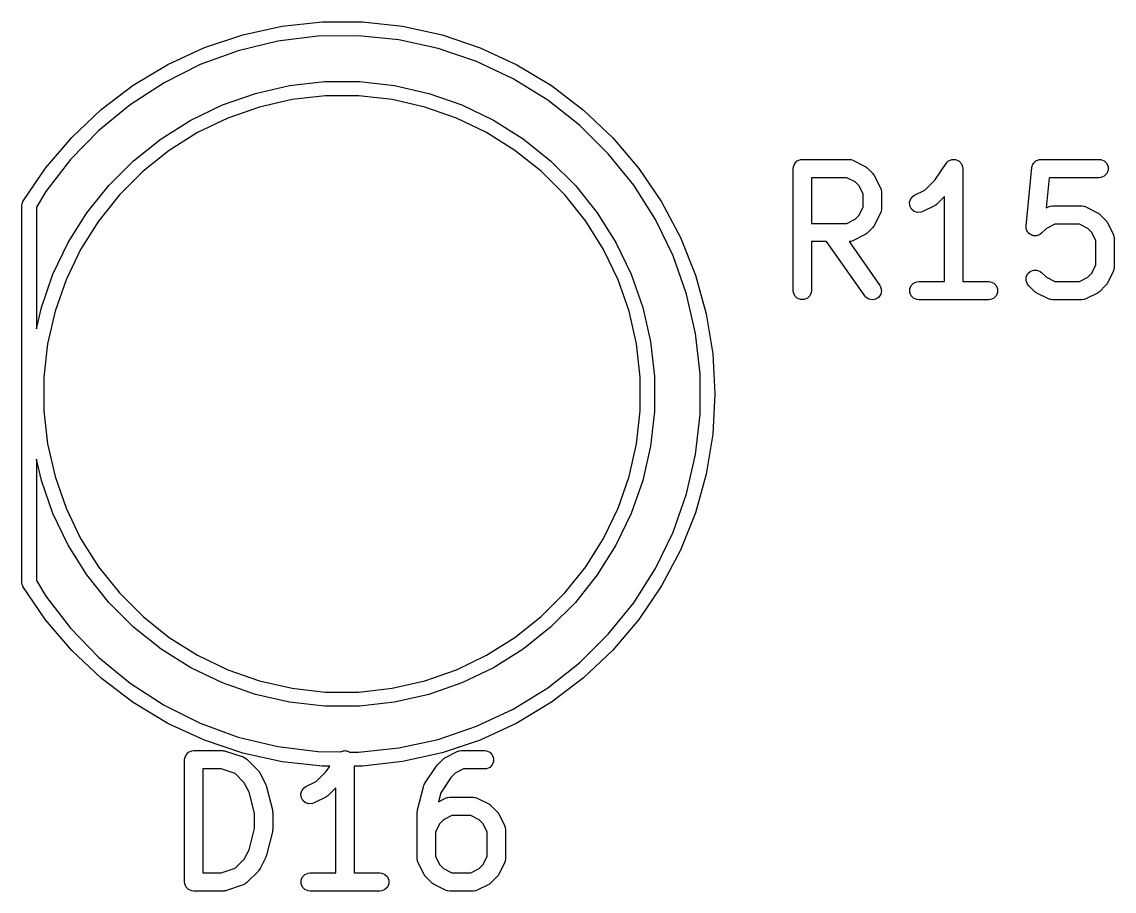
# Model space of a CAD drawing. Header units: millimetres. Extents: x 4 to 152, y 19 to 149.
# Drawn here: x 65.9 to 74.84, y 125.68 to 132.8 of the extents above; entities that cross this region are included whole.
import ezdxf

# ---------------------------------------------------------------- set-up
doc = ezdxf.new("R2010")
doc.units = ezdxf.units.MM
doc.layers.add('F.Silkscreen', color=41, linetype='CONTINUOUS', true_color=0xf2eda1)

msp = doc.modelspace()

# ---------------------------------------------------------------- linework, layer by layer
at = {"layer": 'F.Silkscreen', "linetype": 'CONTINUOUS'}
for p, q in [((67.706741, 132.689577), (68.029169, 132.760247)), ((68.029169, 132.760247), (68.357347, 132.79566)), ((68.357347, 132.79566), (68.68743, 132.795401)), ((68.68743, 132.795401), (69.015551, 132.759473)), ((69.015551, 132.759473), (69.337869, 132.688297)), ((67.393837, 132.584477), (67.706741, 132.689577)), ((67.993284, 132.636962), (67.671154, 132.55917)), ((68.32213, 132.677939), (67.993284, 132.636962)), ((68.6535, 132.681579), (68.32213, 132.677939)), ((68.983167, 132.647836), (68.6535, 132.681579)), ((69.306928, 132.57714), (68.983167, 132.647836)), ((69.337869, 132.688297), (69.650607, 132.582707)), ((67.094124, 132.446178), (67.393837, 132.584477)), ((67.671154, 132.55917), (67.359849, 132.445557)), ((69.620654, 132.470393), (69.306928, 132.57714)), ((69.650607, 132.582707), (69.950103, 132.443939)), ((66.811111, 132.276301), (67.094124, 132.446178)), ((67.359849, 132.445557), (67.063338, 132.29757)), ((69.920345, 132.328956), (69.620654, 132.470393)), ((69.950103, 132.443939), (70.232849, 132.273618)), ((66.548113, 132.076835), (66.811111, 132.276301)), ((67.063338, 132.29757), (66.785402, 132.117097)), ((67.811301, 132.209948), (68.091184, 132.27383)), ((68.091184, 132.27383), (68.37646, 132.305973)), ((68.37646, 132.305973), (68.66354, 132.305973)), ((68.66354, 132.305973), (68.948816, 132.27383)), ((68.948816, 132.27383), (69.228699, 132.209948)), ((70.202179, 132.154632), (69.920345, 132.328956)), ((70.232849, 132.273618), (70.495534, 132.07374)), ((67.54033, 132.115132), (67.811301, 132.209948)), ((68.382973, 132.19), (68.110641, 132.159316)), ((68.657027, 132.19), (68.382973, 132.19)), ((68.929359, 132.159316), (68.657027, 132.19)), ((69.228699, 132.209948), (69.49967, 132.115132)), ((66.785402, 132.117097), (66.529585, 131.906438)), ((67.28168, 131.990572), (67.54033, 132.115132)), ((67.843457, 132.098333), (67.584781, 132.007818)), ((68.110641, 132.159316), (67.843457, 132.098333)), ((69.196543, 132.098333), (68.929359, 132.159316)), ((69.455219, 132.007818), (69.196543, 132.098333)), ((69.49967, 132.115132), (69.75832, 131.990572)), ((70.462561, 131.949644), (70.202179, 132.154632)), ((66.308211, 131.850116), (66.548113, 132.076835)), ((67.584781, 132.007818), (67.337866, 131.88891)), ((69.702134, 131.88891), (69.455219, 132.007818)), ((70.495534, 132.07374), (70.73508, 131.846645)), ((67.038601, 131.837836), (67.28168, 131.990572)), ((69.75832, 131.990572), (70.001399, 131.837836)), ((70.698173, 131.716607), (70.462561, 131.949644)), ((66.094214, 131.5988), (66.308211, 131.850116)), ((66.529585, 131.906438), (66.29915, 131.668281)), ((66.814153, 131.658844), (67.038601, 131.837836)), ((67.337866, 131.88891), (67.105817, 131.743104)), ((69.934183, 131.743104), (69.702134, 131.88891)), ((70.001399, 131.837836), (70.225847, 131.658844)), ((70.73508, 131.846645), (70.948683, 131.594993)), ((67.105817, 131.743104), (66.891552, 131.572234)), ((70.148448, 131.572234), (69.934183, 131.743104)), ((66.29915, 131.668281), (66.097035, 131.405663)), ((66.611156, 131.455847), (66.814153, 131.658844)), ((70.225847, 131.658844), (70.428844, 131.455847)), ((70.906008, 131.458492), (70.698173, 131.716607)), ((72.223354, 131.636849), (72.244046, 131.657541)), ((72.244046, 131.657541), (72.271082, 131.66874)), ((72.271082, 131.66874), (72.285714, 131.670181)), ((72.285714, 131.670181), (72.666666, 131.670181)), ((72.666666, 131.670181), (72.681298, 131.66874)), ((72.681298, 131.66874), (72.683787, 131.667709)), ((72.683787, 131.667709), (72.686475, 131.667518)), ((72.686475, 131.667518), (72.700207, 131.662263)), ((72.700207, 131.662263), (72.795445, 131.614644)), ((73.4615, 131.636901), (73.470721, 131.648159)), ((73.470721, 131.648159), (73.47689, 131.652291)), ((73.47689, 131.652291), (73.482141, 131.657541)), ((73.482141, 131.657541), (73.48893, 131.660354)), ((73.48893, 131.660354), (73.495036, 131.664442)), ((73.495036, 131.664442), (73.502316, 131.665899)), ((73.502316, 131.665899), (73.509177, 131.66874)), ((73.509177, 131.66874), (73.516525, 131.66874)), ((73.516525, 131.66874), (73.52373, 131.670181)), ((73.52373, 131.670181), (73.531014, 131.66874)), ((73.531014, 131.66874), (73.538441, 131.66874)), ((73.538441, 131.66874), (73.545229, 131.665928)), ((73.545229, 131.665928), (73.552438, 131.664502)), ((73.552438, 131.664502), (73.558617, 131.660383)), ((73.558617, 131.660383), (73.565477, 131.657541)), ((73.565477, 131.657541), (73.57067, 131.652348)), ((73.57067, 131.652348), (73.576787, 131.64827)), ((73.576787, 131.64827), (73.58092, 131.642098)), ((73.58092, 131.642098), (73.586169, 131.636849)), ((74.178406, 131.639521), (74.180191, 131.642847)), ((74.180191, 131.642847), (74.188673, 131.649788)), ((74.188673, 131.649788), (74.196427, 131.657541)), ((74.196427, 131.657541), (74.199915, 131.658987)), ((74.199915, 131.658987), (74.202839, 131.661378)), ((74.202839, 131.661378), (74.213336, 131.664546)), ((74.213336, 131.664546), (74.223463, 131.66874)), ((74.223463, 131.66874), (74.229068, 131.669293)), ((74.229068, 131.669293), (74.230855, 131.669831)), ((74.230855, 131.669831), (74.232683, 131.669649)), ((74.232683, 131.669649), (74.238095, 131.670181)), ((74.238095, 131.670181), (74.714285, 131.670181)), ((74.714285, 131.670181), (74.728917, 131.66874)), ((74.728917, 131.66874), (74.755953, 131.657541)), ((74.755953, 131.657541), (74.776645, 131.636849)), ((65.908629, 131.32583), (66.094214, 131.5988)), ((66.891552, 131.572234), (66.697766, 131.378448)), ((70.342234, 131.378448), (70.148448, 131.572234)), ((70.948683, 131.594993), (71.13384, 131.321733)), ((72.210714, 131.595181), (72.212155, 131.609813)), ((72.210714, 130.595181), (72.210714, 131.595181)), ((72.212155, 131.609813), (72.223354, 131.636849)), ((72.795445, 131.614644), (72.801744, 131.61068)), ((72.801744, 131.61068), (72.803572, 131.609922)), ((72.803572, 131.609922), (72.805628, 131.608234)), ((72.805628, 131.608234), (72.807888, 131.606812)), ((72.807888, 131.606812), (72.809187, 131.605314)), ((72.809187, 131.605314), (72.814937, 131.600595)), ((72.814937, 131.600595), (72.862556, 131.552976)), ((72.862556, 131.552976), (72.867274, 131.547227)), ((73.370285, 131.500104), (73.461405, 131.636784)), ((73.461405, 131.636784), (73.461439, 131.636827)), ((73.461439, 131.636827), (73.461449, 131.636849)), ((73.461449, 131.636849), (73.4615, 131.636901)), ((73.586169, 131.636849), (73.58898, 131.630062)), ((73.58898, 131.630062), (73.59307, 131.623955)), ((73.59307, 131.623955), (73.594526, 131.616674)), ((73.594526, 131.616674), (73.597368, 131.609813)), ((73.597368, 131.609813), (73.598793, 131.595337)), ((73.598793, 131.595337), (73.598809, 131.59526)), ((73.598809, 131.59526), (73.598803, 131.595234)), ((73.598803, 131.595234), (73.598809, 131.595181)), ((73.598809, 131.595181), (73.598809, 130.670181)), ((74.115848, 131.126454), (74.163467, 131.602644)), ((74.163467, 131.602644), (74.164536, 131.607977)), ((74.164536, 131.609813), (74.165249, 131.611536)), ((74.164536, 131.607977), (74.164536, 131.609813)), ((74.165249, 131.611536), (74.166357, 131.61706)), ((74.166357, 131.61706), (74.171539, 131.62672)), ((74.171539, 131.62672), (74.175735, 131.636849)), ((74.175735, 131.636849), (74.178406, 131.639521)), ((74.776645, 131.553513), (74.755953, 131.532821)), ((74.776645, 131.636849), (74.787844, 131.609813)), ((74.787844, 131.580549), (74.776645, 131.553513)), ((74.787844, 131.609813), (74.787844, 131.580549)), ((72.648961, 131.520181), (72.360714, 131.520181)), ((72.360714, 131.520181), (72.360714, 131.146372)), ((72.717477, 131.485923), (72.648961, 131.520181)), ((72.747884, 131.455516), (72.717477, 131.485923)), ((72.867274, 131.547227), (72.868773, 131.545927)), ((72.868773, 131.545927), (72.870194, 131.543668)), ((72.870194, 131.543668), (72.871883, 131.541611)), ((72.871883, 131.541611), (72.87264, 131.539784)), ((72.87264, 131.539784), (72.876605, 131.533484)), ((72.876605, 131.533484), (72.924224, 131.438246)), ((73.288906, 131.418725), (73.370285, 131.500104)), ((74.305969, 131.520181), (74.28115, 131.271991)), ((74.714285, 131.520181), (74.305969, 131.520181)), ((74.728917, 131.521622), (74.714285, 131.520181)), ((74.755953, 131.532821), (74.728917, 131.521622)), ((66.097035, 131.405663), (66.02, 131.278117)), ((66.432164, 131.231399), (66.611156, 131.455847)), ((66.697766, 131.378448), (66.526896, 131.164183)), ((70.513104, 131.164183), (70.342234, 131.378448)), ((70.428844, 131.455847), (70.607836, 131.231399)), ((71.083417, 131.17859), (70.906008, 131.458492)), ((72.782142, 131.387), (72.747884, 131.455516)), ((72.782142, 131.279553), (72.782142, 131.387)), ((72.924224, 131.438246), (72.929479, 131.424515)), ((72.929479, 131.424515), (72.92967, 131.421826)), ((72.92967, 131.421826), (72.930701, 131.419337)), ((72.930701, 131.419337), (72.932142, 131.404705)), ((72.932142, 131.404705), (72.932142, 131.261848)), ((73.192111, 131.368717), (73.204554, 131.376549)), ((73.204554, 131.376549), (73.288906, 131.418725)), ((65.9, 131.295), (65.904567, 131.317961)), ((65.9, 128.205), (65.9, 131.295)), ((65.904567, 131.317961), (65.907473, 131.320868)), ((65.907473, 131.320868), (65.908629, 131.32583)), ((71.13384, 131.321733), (71.288382, 131.030063)), ((73.163684, 131.318848), (73.172938, 131.346609)), ((73.165758, 131.289658), (73.163684, 131.318848)), ((73.178845, 131.263483), (73.165758, 131.289658)), ((73.172938, 131.346609), (73.192111, 131.368717)), ((73.366874, 131.290004), (73.271636, 131.242385)), ((73.373173, 131.293969), (73.366874, 131.290004)), ((73.375001, 131.294726), (73.373173, 131.293969)), ((73.377057, 131.296415), (73.375001, 131.294726)), ((73.379317, 131.297836), (73.377057, 131.296415)), ((73.380616, 131.299335), (73.379317, 131.297836)), ((73.386366, 131.304053), (73.380616, 131.299335)), ((73.448809, 131.366496), (73.386366, 131.304053)), ((73.448809, 130.670181), (73.448809, 131.366496)), ((74.299792, 131.281311), (74.313523, 131.286566)), ((74.313523, 131.286566), (74.316212, 131.286758)), ((74.316212, 131.286758), (74.318701, 131.287788)), ((74.318701, 131.287788), (74.333333, 131.289229)), ((74.333333, 131.289229), (74.571428, 131.289229)), ((74.571428, 131.289229), (74.58606, 131.287788)), ((74.58606, 131.287788), (74.588549, 131.286757)), ((74.588549, 131.286757), (74.591237, 131.286566)), ((74.591237, 131.286566), (74.604969, 131.281311)), ((66.02, 131.278117), (66.02, 130.283222)), ((66.279428, 130.98832), (66.432164, 131.231399)), ((70.607836, 131.231399), (70.760572, 130.98832)), ((72.717477, 131.18063), (72.747884, 131.211037)), ((72.747884, 131.211037), (72.782142, 131.279553)), ((72.924224, 131.228307), (72.876605, 131.133069)), ((72.929479, 131.242038), (72.924224, 131.228307)), ((72.92967, 131.244728), (72.929479, 131.242038)), ((72.930701, 131.247216), (72.92967, 131.244728)), ((72.932142, 131.261848), (72.930701, 131.247216)), ((73.200953, 131.24431), (73.178845, 131.263483)), ((73.228714, 131.235056), (73.200953, 131.24431)), ((73.257904, 131.23713), (73.228714, 131.235056)), ((73.271636, 131.242385), (73.257904, 131.23713)), ((74.28115, 131.271991), (74.299792, 131.281311)), ((74.604969, 131.281311), (74.700207, 131.233692)), ((74.700207, 131.233692), (74.706506, 131.229728)), ((74.706506, 131.229728), (74.708334, 131.22897)), ((74.708334, 131.22897), (74.71039, 131.227282)), ((74.71039, 131.227282), (74.71265, 131.22586)), ((74.71265, 131.22586), (74.713949, 131.224362)), ((74.713949, 131.224362), (74.719699, 131.219643)), ((74.719699, 131.219643), (74.767318, 131.172024)), ((66.526896, 131.164183), (66.38109, 130.932134)), ((70.65891, 130.932134), (70.513104, 131.164183)), ((71.228138, 130.880471), (71.083417, 131.17859)), ((72.360714, 131.146372), (72.648961, 131.146372)), ((72.648961, 131.146372), (72.717477, 131.18063)), ((72.862556, 131.113577), (72.814937, 131.065958)), ((72.867274, 131.119327), (72.862556, 131.113577)), ((72.868773, 131.120626), (72.867274, 131.119327)), ((72.870194, 131.122886), (72.868773, 131.120626)), ((72.871883, 131.124942), (72.870194, 131.122886)), ((72.87264, 131.12677), (72.871883, 131.124942)), ((72.876605, 131.133069), (72.87264, 131.12677)), ((74.115826, 131.111751), (74.115848, 131.126454)), ((74.116917, 131.108136), (74.115826, 131.111751)), ((74.116917, 131.10436), (74.116917, 131.108136)), ((74.282522, 131.104971), (74.243509, 131.065958)), ((74.351038, 131.139229), (74.282522, 131.104971)), ((74.553723, 131.139229), (74.351038, 131.139229)), ((74.622239, 131.104971), (74.553723, 131.139229)), ((74.652646, 131.074564), (74.622239, 131.104971)), ((74.767318, 131.172024), (74.772036, 131.166275)), ((74.772036, 131.166275), (74.773535, 131.164975)), ((74.773535, 131.164975), (74.774956, 131.162716)), ((74.774956, 131.162716), (74.776645, 131.160659)), ((74.776645, 131.160659), (74.777402, 131.158832)), ((74.777402, 131.158832), (74.781367, 131.152532)), ((74.781367, 131.152532), (74.828986, 131.057294)), ((71.288382, 131.030063), (71.4105, 130.723401)), ((72.795445, 131.051909), (72.700207, 131.00429)), ((72.801744, 131.055874), (72.795445, 131.051909)), ((72.803572, 131.056631), (72.801744, 131.055874)), ((72.805628, 131.05832), (72.803572, 131.056631)), ((72.807888, 131.059741), (72.805628, 131.05832)), ((72.809187, 131.06124), (72.807888, 131.059741)), ((72.814937, 131.065958), (72.809187, 131.06124)), ((74.121111, 131.094235), (74.116917, 131.10436)), ((74.124279, 131.083735), (74.121111, 131.094235)), ((74.12667, 131.080812), (74.124279, 131.083735)), ((74.128116, 131.077323), (74.12667, 131.080812)), ((74.135869, 131.06957), (74.128116, 131.077323)), ((74.14281, 131.061087), (74.135869, 131.06957)), ((74.146136, 131.059303), (74.14281, 131.061087)), ((74.148808, 131.056631), (74.146136, 131.059303)), ((74.158935, 131.052436), (74.148808, 131.056631)), ((74.168597, 131.047253), (74.158935, 131.052436)), ((74.172356, 131.046878), (74.168597, 131.047253)), ((74.175845, 131.045432), (74.172356, 131.046878)), ((74.186806, 131.045432), (74.175845, 131.045432)), ((74.197716, 131.044341), (74.186806, 131.045432)), ((74.201332, 131.045432), (74.197716, 131.044341)), ((74.205107, 131.045432), (74.201332, 131.045432)), ((74.215232, 131.049627), (74.205107, 131.045432)), ((74.225732, 131.052794), (74.215232, 131.049627)), ((74.228655, 131.055186), (74.225732, 131.052794)), ((74.232144, 131.056631), (74.228655, 131.055186)), ((74.243509, 131.065958), (74.232144, 131.056631)), ((74.686904, 131.006048), (74.652646, 131.074564)), ((74.828986, 131.057294), (74.834241, 131.043563)), ((74.834241, 131.043563), (74.834432, 131.040874)), ((74.834432, 131.040874), (74.835463, 131.038385)), ((74.835463, 131.038385), (74.836904, 131.023753)), ((74.836904, 131.023753), (74.836904, 130.785658)), ((66.154868, 130.72967), (66.279428, 130.98832)), ((66.38109, 130.932134), (66.262182, 130.685219)), ((70.777818, 130.685219), (70.65891, 130.932134)), ((70.760572, 130.98832), (70.885132, 130.72967)), ((72.48476, 130.996372), (72.360714, 130.996372)), ((72.360714, 130.996372), (72.360714, 130.595181)), ((72.7957, 130.552171), (72.48476, 130.996372)), ((72.681298, 130.997813), (72.667781, 130.996482)), ((72.667781, 130.996482), (72.918585, 130.63819)), ((72.683787, 130.998845), (72.681298, 130.997813)), ((72.686475, 130.999035), (72.683787, 130.998845)), ((72.700207, 131.00429), (72.686475, 130.999035)), ((74.686904, 130.803363), (74.686904, 131.006048)), ((71.338325, 130.567936), (71.228138, 130.880471)), ((74.128116, 130.732088), (74.148809, 130.752781)), ((74.148809, 130.752781), (74.175845, 130.763979)), ((74.175845, 130.763979), (74.205108, 130.763979)), ((74.205108, 130.763979), (74.232144, 130.75278)), ((74.232144, 130.75278), (74.24351, 130.743452)), ((74.652645, 130.734847), (74.686904, 130.803363)), ((74.828986, 130.752117), (74.781367, 130.656879)), ((74.834241, 130.765848), (74.828986, 130.752117)), ((74.834432, 130.768538), (74.834241, 130.765848)), ((74.835463, 130.771026), (74.834432, 130.768538)), ((74.836904, 130.785658), (74.835463, 130.771026)), ((66.060052, 130.458699), (66.154868, 130.72967)), ((66.262182, 130.685219), (66.171667, 130.426543)), ((70.868333, 130.426543), (70.777818, 130.685219)), ((70.885132, 130.72967), (70.979948, 130.458699)), ((71.4105, 130.723401), (71.498764, 130.405338)), ((73.175735, 130.636849), (73.196427, 130.657541)), ((73.196427, 130.657541), (73.223463, 130.66874)), ((73.223463, 130.66874), (73.238095, 130.670181)), ((73.238095, 130.670181), (73.448809, 130.670181)), ((73.598809, 130.670181), (73.809523, 130.670181)), ((73.809523, 130.670181), (73.824155, 130.66874)), ((73.824155, 130.66874), (73.851191, 130.657541)), ((73.851191, 130.657541), (73.871883, 130.636849)), ((74.116917, 130.705052), (74.128116, 130.732088)), ((74.116917, 130.675789), (74.116917, 130.705052)), ((74.128115, 130.648753), (74.116917, 130.675789)), ((74.24351, 130.743452), (74.282522, 130.704439)), ((74.282522, 130.704439), (74.351038, 130.670181)), ((74.351038, 130.670181), (74.553723, 130.670181)), ((74.553723, 130.670181), (74.622238, 130.704439)), ((74.622238, 130.704439), (74.652645, 130.734847)), ((72.212155, 130.580549), (72.210714, 130.595181)), ((72.223354, 130.553513), (72.212155, 130.580549)), ((72.359273, 130.580549), (72.348074, 130.553513)), ((72.360714, 130.595181), (72.359273, 130.580549)), ((72.918585, 130.63819), (72.925795, 130.625377)), ((72.925795, 130.625377), (72.932124, 130.596806)), ((72.932124, 130.596806), (72.927039, 130.567988)), ((73.164536, 130.609813), (73.175735, 130.636849)), ((73.164536, 130.580549), (73.164536, 130.609813)), ((73.175735, 130.553513), (73.164536, 130.580549)), ((73.871883, 130.636849), (73.883082, 130.609813)), ((73.883082, 130.580549), (73.871883, 130.553513)), ((73.883082, 130.609813), (73.883082, 130.580549)), ((74.137442, 130.637388), (74.128115, 130.648753)), ((74.185061, 130.589768), (74.137442, 130.637388)), ((74.19081, 130.58505), (74.185061, 130.589768)), ((74.192111, 130.58355), (74.19081, 130.58505)), ((74.19437, 130.582128), (74.192111, 130.58355)), ((74.196427, 130.58044), (74.19437, 130.582128)), ((74.198254, 130.579683), (74.196427, 130.58044)), ((74.204554, 130.575718), (74.198254, 130.579683)), ((74.299792, 130.528099), (74.204554, 130.575718)), ((74.700207, 130.575718), (74.604969, 130.528099)), ((74.706506, 130.579683), (74.700207, 130.575718)), ((74.708334, 130.58044), (74.706506, 130.579683)), ((74.71039, 130.582128), (74.708334, 130.58044)), ((74.71265, 130.58355), (74.71039, 130.582128)), ((74.71395, 130.58505), (74.71265, 130.58355)), ((74.7197, 130.589768), (74.71395, 130.58505)), ((74.767318, 130.637387), (74.7197, 130.589768)), ((74.772036, 130.643137), (74.767318, 130.637387)), ((74.773535, 130.644436), (74.772036, 130.643137)), ((74.774956, 130.646695), (74.773535, 130.644436)), ((74.776646, 130.648753), (74.774956, 130.646695)), ((74.777403, 130.650583), (74.776646, 130.648753)), ((74.781367, 130.656879), (74.777403, 130.650583)), ((71.412573, 130.244971), (71.338325, 130.567936)), ((72.244046, 130.532821), (72.223354, 130.553513)), ((72.271082, 130.521622), (72.244046, 130.532821)), ((72.300346, 130.521622), (72.271082, 130.521622)), ((72.327382, 130.532821), (72.300346, 130.521622)), ((72.348074, 130.553513), (72.327382, 130.532821)), ((72.805271, 130.541011), (72.7957, 130.552171)), ((72.82995, 130.525284), (72.805271, 130.541011)), ((72.858767, 130.520198), (72.82995, 130.525284)), ((72.887338, 130.526528), (72.858767, 130.520198)), ((72.911312, 130.54331), (72.887338, 130.526528)), ((72.927039, 130.567988), (72.911312, 130.54331)), ((73.196427, 130.532821), (73.175735, 130.553513)), ((73.223463, 130.521622), (73.196427, 130.532821)), ((73.238095, 130.520181), (73.223463, 130.521622)), ((73.809523, 130.520181), (73.238095, 130.520181)), ((73.824155, 130.521622), (73.809523, 130.520181)), ((73.851191, 130.532821), (73.824155, 130.521622)), ((73.871883, 130.553513), (73.851191, 130.532821)), ((74.313523, 130.522844), (74.299792, 130.528099)), ((74.316212, 130.522653), (74.313523, 130.522844)), ((74.318701, 130.521622), (74.316212, 130.522653)), ((74.333333, 130.520181), (74.318701, 130.521622)), ((74.571428, 130.520181), (74.333333, 130.520181)), ((74.58606, 130.521622), (74.571428, 130.520181)), ((74.588549, 130.522654), (74.58606, 130.521622)), ((74.591237, 130.522844), (74.588549, 130.522654)), ((74.604969, 130.528099), (74.591237, 130.522844)), ((66.02, 130.283222), (66.060052, 130.458699)), ((66.171667, 130.426543), (66.110684, 130.159359)), ((70.929316, 130.159359), (70.868333, 130.426543)), ((70.979948, 130.458699), (71.04383, 130.178816)), ((71.498764, 130.405338), (71.552139, 130.079599)), ((71.449936, 129.915695), (71.412573, 130.244971)), ((66.110684, 130.159359), (66.08, 129.887027)), ((70.96, 129.887027), (70.929316, 130.159359)), ((71.04383, 130.178816), (71.075973, 129.89354)), ((71.552139, 130.079599), (71.57, 129.75)), ((66.08, 129.887027), (66.08, 129.612973)), ((70.96, 129.612973), (70.96, 129.887027)), ((71.075973, 129.89354), (71.075973, 129.60646)), ((71.45, 129.75), (71.449936, 129.915695)), ((71.449936, 129.584305), (71.45, 129.75)), ((71.57, 129.75), (71.552139, 129.420401)), ((66.08, 129.612973), (66.110684, 129.340641)), ((70.929316, 129.340641), (70.96, 129.612973)), ((71.075973, 129.60646), (71.04383, 129.321184)), ((71.412573, 129.255029), (71.449936, 129.584305)), ((71.552139, 129.420401), (71.498764, 129.094662)), ((66.110684, 129.340641), (66.171667, 129.073457)), ((70.868333, 129.073457), (70.929316, 129.340641)), ((71.04383, 129.321184), (70.979948, 129.041301)), ((71.338325, 128.932064), (71.412573, 129.255029)), ((66.060052, 129.041301), (66.02, 129.216779)), ((66.02, 129.216779), (66.02, 128.221884)), ((66.171667, 129.073457), (66.262182, 128.814781)), ((70.777818, 128.814781), (70.868333, 129.073457)), ((71.498764, 129.094662), (71.4105, 128.776599)), ((66.154868, 128.77033), (66.060052, 129.041301)), ((70.979948, 129.041301), (70.885132, 128.77033)), ((71.228138, 128.619529), (71.338325, 128.932064)), ((66.262182, 128.814781), (66.38109, 128.567866)), ((70.65891, 128.567866), (70.777818, 128.814781)), ((66.279428, 128.51168), (66.154868, 128.77033)), ((70.885132, 128.77033), (70.760572, 128.51168)), ((71.4105, 128.776599), (71.288382, 128.469937)), ((71.083417, 128.32141), (71.228138, 128.619529)), ((66.38109, 128.567866), (66.526896, 128.335817)), ((70.513104, 128.335817), (70.65891, 128.567866)), ((66.432164, 128.268601), (66.279428, 128.51168)), ((70.760572, 128.51168), (70.607836, 128.268601)), ((71.288382, 128.469937), (71.13384, 128.178267)), ((66.526896, 128.335817), (66.697766, 128.121552)), ((70.342234, 128.121552), (70.513104, 128.335817)), ((66.611156, 128.044153), (66.432164, 128.268601)), ((70.607836, 128.268601), (70.428844, 128.044153)), ((70.906008, 128.041508), (71.083417, 128.32141)), ((65.904567, 128.182039), (65.9, 128.205)), ((65.907473, 128.179133), (65.904567, 128.182039)), ((65.908629, 128.17417), (65.907473, 128.179133)), ((66.094214, 127.9012), (65.908629, 128.17417)), ((66.02, 128.221884), (66.097035, 128.094337)), ((71.13384, 128.178267), (70.948683, 127.905007)), ((66.097035, 128.094337), (66.29915, 127.831719)), ((66.697766, 128.121552), (66.891552, 127.927766)), ((70.148448, 127.927766), (70.342234, 128.121552)), ((66.814153, 127.841156), (66.611156, 128.044153)), ((70.428844, 128.044153), (70.225847, 127.841156)), ((70.698173, 127.783393), (70.906008, 128.041508)), ((66.308211, 127.649884), (66.094214, 127.9012)), ((66.891552, 127.927766), (67.105817, 127.756896)), ((69.934183, 127.756896), (70.148448, 127.927766)), ((70.948683, 127.905007), (70.73508, 127.653355)), ((66.29915, 127.831719), (66.529585, 127.593562)), ((67.038601, 127.662164), (66.814153, 127.841156)), ((70.225847, 127.841156), (70.001399, 127.662164)), ((67.105817, 127.756896), (67.337866, 127.61109)), ((69.702134, 127.61109), (69.934183, 127.756896)), ((70.462561, 127.550356), (70.698173, 127.783393)), ((66.548113, 127.423165), (66.308211, 127.649884)), ((67.28168, 127.509428), (67.038601, 127.662164)), ((70.001399, 127.662164), (69.75832, 127.509428)), ((70.73508, 127.653355), (70.495534, 127.42626)), ((66.529585, 127.593562), (66.785402, 127.382903)), ((67.337866, 127.61109), (67.584781, 127.492182)), ((69.455219, 127.492182), (69.702134, 127.61109)), ((70.202179, 127.345368), (70.462561, 127.550356)), ((67.54033, 127.384868), (67.28168, 127.509428)), ((67.584781, 127.492182), (67.843457, 127.401667)), ((69.196543, 127.401667), (69.455219, 127.492182)), ((69.75832, 127.509428), (69.49967, 127.384868)), ((66.811111, 127.223699), (66.548113, 127.423165)), ((66.785402, 127.382903), (67.063338, 127.20243)), ((67.811301, 127.290052), (67.54033, 127.384868)), ((67.843457, 127.401667), (68.110641, 127.340684)), ((68.929359, 127.340684), (69.196543, 127.401667)), ((69.49967, 127.384868), (69.228699, 127.290052)), ((70.495534, 127.42626), (70.232849, 127.226382)), ((68.091184, 127.22617), (67.811301, 127.290052)), ((68.110641, 127.340684), (68.382973, 127.31)), ((68.382973, 127.31), (68.657027, 127.31)), ((68.657027, 127.31), (68.929359, 127.340684)), ((69.228699, 127.290052), (68.948816, 127.22617)), ((69.920345, 127.171044), (70.202179, 127.345368)), ((67.094124, 127.053822), (66.811111, 127.223699)), ((67.063338, 127.20243), (67.359849, 127.054443)), ((68.37646, 127.194027), (68.091184, 127.22617)), ((68.66354, 127.194027), (68.37646, 127.194027)), ((68.948816, 127.22617), (68.66354, 127.194027)), ((70.232849, 127.226382), (69.950103, 127.056061)), ((69.620654, 127.029607), (69.920345, 127.171044)), ((67.393837, 126.915523), (67.094124, 127.053822)), ((67.359849, 127.054443), (67.671154, 126.94083)), ((69.306928, 126.92286), (69.620654, 127.029607)), ((69.950103, 127.056061), (69.650607, 126.917293)), ((67.706741, 126.810423), (67.393837, 126.915523)), ((67.671154, 126.94083), (67.993284, 126.863038)), ((68.983167, 126.852164), (69.306928, 126.92286)), ((69.650607, 126.917293), (69.337869, 126.811703)), ((67.243354, 126.796849), (67.264046, 126.817541)), ((67.264046, 126.817541), (67.291082, 126.82874)), ((67.291082, 126.82874), (67.305714, 126.830181)), ((67.305714, 126.830181), (67.543809, 126.830181)), ((67.543809, 126.830181), (67.551214, 126.829452)), ((67.551214, 126.829452), (67.553189, 126.829592)), ((67.553189, 126.829592), (67.555786, 126.829002)), ((67.555786, 126.829002), (67.558441, 126.82874)), ((67.558441, 126.82874), (67.560272, 126.827982)), ((67.560272, 126.827982), (67.567526, 126.826332)), ((67.567526, 126.826332), (67.710383, 126.778713)), ((67.993284, 126.863038), (68.32213, 126.822061)), ((68.32213, 126.822061), (68.508119, 126.820018)), ((68.508119, 126.820018), (68.50893, 126.820354)), ((68.50893, 126.820354), (68.515036, 126.824442)), ((68.515036, 126.824442), (68.522316, 126.825899)), ((68.522316, 126.825899), (68.529177, 126.82874)), ((68.529177, 126.82874), (68.536525, 126.82874)), ((68.536525, 126.82874), (68.54373, 126.830181)), ((68.54373, 126.830181), (68.551014, 126.82874)), ((68.551014, 126.82874), (68.558441, 126.82874)), ((68.558441, 126.82874), (68.565229, 126.825928)), ((68.565229, 126.825928), (68.572438, 126.824502)), ((68.572438, 126.824502), (68.578617, 126.820383)), ((68.578617, 126.820383), (68.581442, 126.819213)), ((68.581442, 126.819213), (68.6535, 126.818421)), ((68.6535, 126.818421), (68.983167, 126.852164)), ((69.367411, 126.774644), (69.462649, 126.822263)), ((69.462649, 126.822263), (69.47638, 126.827518)), ((69.47638, 126.827518), (69.479069, 126.82771)), ((69.479069, 126.82771), (69.481558, 126.82874)), ((69.481558, 126.82874), (69.49619, 126.830181)), ((69.49619, 126.830181), (69.686666, 126.830181)), ((69.686666, 126.830181), (69.701298, 126.82874)), ((69.701298, 126.82874), (69.728334, 126.817541)), ((69.728334, 126.817541), (69.749026, 126.796849)), ((67.230714, 126.755181), (67.232155, 126.769813)), ((67.230714, 125.755181), (67.230714, 126.755181)), ((67.232155, 126.769813), (67.243354, 126.796849)), ((68.029169, 126.739753), (67.706741, 126.810423)), ((67.710383, 126.778713), (67.723808, 126.772719)), ((67.723808, 126.772719), (67.725843, 126.770954)), ((67.725843, 126.770954), (67.728334, 126.769922)), ((67.728334, 126.769922), (67.739699, 126.760595)), ((67.739699, 126.760595), (67.834937, 126.665357)), ((68.357347, 126.70434), (68.029169, 126.739753)), ((69.015551, 126.740527), (68.68743, 126.704599)), ((69.337869, 126.811703), (69.015551, 126.740527)), ((69.3003, 126.712976), (69.347919, 126.760595)), ((69.347919, 126.760595), (69.353668, 126.765314)), ((69.353668, 126.765314), (69.354968, 126.766812)), ((69.354968, 126.766812), (69.357227, 126.768234)), ((69.357227, 126.768234), (69.359284, 126.769922)), ((69.359284, 126.769922), (69.361111, 126.77068)), ((69.361111, 126.77068), (69.367411, 126.774644)), ((69.749026, 126.796849), (69.760225, 126.769813)), ((69.760225, 126.740549), (69.749026, 126.713513)), ((69.760225, 126.769813), (69.760225, 126.740549)), ((67.531639, 126.680181), (67.380714, 126.680181)), ((67.380714, 126.680181), (67.380714, 125.830181)), ((67.646152, 126.64201), (67.531639, 126.680181)), ((67.720265, 126.567897), (67.646152, 126.64201)), ((67.834937, 126.665357), (67.839657, 126.659607)), ((67.839657, 126.659607), (67.841154, 126.658308)), ((67.841154, 126.658308), (67.842573, 126.656054)), ((67.842573, 126.656054), (67.844265, 126.653992)), ((67.844265, 126.653992), (67.845023, 126.65216)), ((67.845023, 126.65216), (67.848986, 126.645865)), ((67.848986, 126.645865), (67.896605, 126.550627)), ((68.308906, 126.578725), (68.390285, 126.660104)), ((68.419808, 126.70439), (68.357347, 126.70434)), ((68.390285, 126.660104), (68.419808, 126.70439)), ((68.68743, 126.704599), (68.618809, 126.704546)), ((68.618809, 126.704546), (68.618809, 125.830181)), ((69.195691, 126.558689), (69.290929, 126.701546)), ((69.290929, 126.701546), (69.290963, 126.701589)), ((69.290963, 126.701589), (69.290973, 126.701611)), ((69.290973, 126.701611), (69.295461, 126.70708)), ((69.295461, 126.70708), (69.300245, 126.712921)), ((69.300245, 126.712921), (69.300266, 126.712936)), ((69.300266, 126.712936), (69.3003, 126.712976)), ((69.445379, 126.645923), (69.411617, 126.612162)), ((69.513895, 126.680181), (69.445379, 126.645923)), ((69.686666, 126.680181), (69.513895, 126.680181)), ((69.701298, 126.681622), (69.686666, 126.680181)), ((69.728334, 126.692821), (69.701298, 126.681622)), ((69.749026, 126.713513), (69.728334, 126.692821)), ((67.758758, 126.49091), (67.720265, 126.567897)), ((67.896605, 126.550627), (67.897014, 126.549558)), ((67.897014, 126.549558), (67.897337, 126.549122)), ((67.897337, 126.549122), (67.899523, 126.543003)), ((68.224554, 126.536549), (68.308906, 126.578725)), ((69.188774, 126.545715), (69.189652, 126.547363)), ((69.189652, 126.547363), (69.190281, 126.549122)), ((69.190281, 126.549122), (69.191384, 126.550611)), ((69.191384, 126.550611), (69.195691, 126.558689)), ((69.411617, 126.612162), (69.327705, 126.486293)), ((67.802142, 126.317376), (67.758758, 126.49091)), ((67.899523, 126.543003), (67.90186, 126.536896)), ((67.90186, 126.536896), (67.901898, 126.536356)), ((67.901898, 126.536356), (67.902284, 126.535276)), ((67.902284, 126.535276), (67.949903, 126.3448)), ((68.183684, 126.478848), (68.192938, 126.506609)), ((68.185758, 126.449658), (68.183684, 126.478848)), ((68.192938, 126.506609), (68.212111, 126.528717)), ((68.212111, 126.528717), (68.224554, 126.536549)), ((68.399317, 126.457836), (68.397057, 126.456415)), ((68.400616, 126.459335), (68.399317, 126.457836)), ((68.406366, 126.464053), (68.400616, 126.459335)), ((68.468809, 126.526496), (68.406366, 126.464053)), ((68.468809, 125.830181), (68.468809, 126.526496)), ((69.137715, 126.3448), (69.185334, 126.535276)), ((69.185334, 126.535276), (69.188414, 126.543899)), ((69.188414, 126.543899), (69.188774, 126.545715)), ((69.327705, 126.486293), (69.309181, 126.412196)), ((68.198845, 126.423483), (68.185758, 126.449658)), ((68.220953, 126.40431), (68.198845, 126.423483)), ((68.248714, 126.395056), (68.220953, 126.40431)), ((68.277904, 126.39713), (68.248714, 126.395056)), ((68.291636, 126.402385), (68.277904, 126.39713)), ((68.386874, 126.450004), (68.291636, 126.402385)), ((68.393173, 126.453969), (68.386874, 126.450004)), ((68.395001, 126.454726), (68.393173, 126.453969)), ((68.397057, 126.456415), (68.395001, 126.454726)), ((69.309181, 126.412196), (69.367411, 126.441311)), ((69.367411, 126.441311), (69.381142, 126.446566)), ((69.381142, 126.446566), (69.383831, 126.446758)), ((69.383831, 126.446758), (69.38632, 126.447788)), ((69.38632, 126.447788), (69.400952, 126.449229)), ((69.400952, 126.449229), (69.591428, 126.449229)), ((69.591428, 126.449229), (69.60606, 126.447788)), ((69.60606, 126.447788), (69.608549, 126.446757)), ((69.608549, 126.446757), (69.611237, 126.446566)), ((69.611237, 126.446566), (69.624969, 126.441311)), ((69.624969, 126.441311), (69.720207, 126.393692)), ((69.720207, 126.393692), (69.726506, 126.389728)), ((69.726506, 126.389728), (69.728334, 126.38897)), ((69.728334, 126.38897), (69.73039, 126.387282)), ((69.73039, 126.387282), (69.73265, 126.38586)), ((69.73265, 126.38586), (69.733949, 126.384362)), ((69.733949, 126.384362), (69.739699, 126.379643)), ((69.739699, 126.379643), (69.787318, 126.332024)), ((67.802142, 126.192987), (67.802142, 126.317376)), ((67.949903, 126.3448), (67.950278, 126.342264)), ((67.950278, 126.342264), (67.950701, 126.341242)), ((67.950701, 126.341242), (67.951243, 126.33573)), ((67.951243, 126.33573), (67.952053, 126.330256)), ((67.952053, 126.330256), (67.95189, 126.329164)), ((67.95189, 126.329164), (67.952142, 126.32661)), ((67.952142, 126.32661), (67.952142, 126.183753)), ((69.135476, 126.32661), (69.135727, 126.329164)), ((69.135476, 125.945658), (69.135476, 126.32661)), ((69.135565, 126.330256), (69.136374, 126.33573)), ((69.135727, 126.329164), (69.135565, 126.330256)), ((69.136374, 126.33573), (69.136917, 126.341242)), ((69.136917, 126.341242), (69.137339, 126.342264)), ((69.137339, 126.342264), (69.137715, 126.3448)), ((69.418657, 126.299229), (69.350141, 126.264971)), ((69.573723, 126.299229), (69.418657, 126.299229)), ((69.642239, 126.264971), (69.573723, 126.299229)), ((69.787318, 126.332024), (69.792036, 126.326275)), ((69.792036, 126.326275), (69.793535, 126.324975)), ((69.793535, 126.324975), (69.794956, 126.322716)), ((69.794956, 126.322716), (69.796645, 126.320659)), ((69.796645, 126.320659), (69.797402, 126.318832)), ((69.797402, 126.318832), (69.801367, 126.312532)), ((69.801367, 126.312532), (69.848986, 126.217294)), ((67.758758, 126.019453), (67.802142, 126.192987)), ((69.319734, 126.234564), (69.285476, 126.166048)), ((69.350141, 126.264971), (69.319734, 126.234564)), ((69.672646, 126.234564), (69.642239, 126.264971)), ((69.706904, 126.166048), (69.672646, 126.234564)), ((69.848986, 126.217294), (69.854241, 126.203563)), ((69.854241, 126.203563), (69.854432, 126.200874)), ((69.854432, 126.200874), (69.855463, 126.198385)), ((69.855463, 126.198385), (69.856904, 126.183753)), ((67.949903, 126.165563), (67.902284, 125.975087)), ((67.950278, 126.1681), (67.949903, 126.165563)), ((67.950701, 126.169121), (67.950278, 126.1681)), ((67.951243, 126.174634), (67.950701, 126.169121)), ((67.952053, 126.180107), (67.951243, 126.174634)), ((67.952142, 126.183753), (67.95189, 126.1812)), ((67.95189, 126.1812), (67.952053, 126.180107)), ((69.285476, 126.166048), (69.285476, 125.963363)), ((69.706904, 125.963363), (69.706904, 126.166048)), ((69.856904, 126.183753), (69.856904, 125.945658)), ((67.720264, 125.942466), (67.758758, 126.019453)), ((67.646152, 125.868353), (67.720264, 125.942466)), ((67.896605, 125.959736), (67.848986, 125.864498)), ((67.897014, 125.960806), (67.896605, 125.959736)), ((67.897337, 125.961241), (67.897014, 125.960806)), ((67.899529, 125.967378), (67.897337, 125.961241)), ((67.90186, 125.973467), (67.899529, 125.967378)), ((67.901898, 125.974008), (67.90186, 125.973467)), ((67.902284, 125.975087), (67.901898, 125.974008)), ((69.136917, 125.931026), (69.135476, 125.945658)), ((69.137948, 125.928537), (69.136917, 125.931026)), ((69.138139, 125.925849), (69.137948, 125.928537)), ((69.143394, 125.912117), (69.138139, 125.925849)), ((69.285476, 125.963363), (69.319734, 125.894847)), ((69.672645, 125.894847), (69.706904, 125.963363)), ((69.854241, 125.925848), (69.848986, 125.912117)), ((69.854432, 125.928538), (69.854241, 125.925848)), ((69.855463, 125.931026), (69.854432, 125.928538)), ((69.856904, 125.945658), (69.855463, 125.931026)), ((67.531639, 125.830181), (67.646152, 125.868353)), ((67.834938, 125.845007), (67.739699, 125.749767)), ((67.839655, 125.850756), (67.834938, 125.845007)), ((67.841154, 125.852055), (67.839655, 125.850756)), ((67.842575, 125.854314), (67.841154, 125.852055)), ((67.844265, 125.856372), (67.842575, 125.854314)), ((67.845022, 125.858202), (67.844265, 125.856372)), ((67.848986, 125.864498), (67.845022, 125.858202)), ((69.191013, 125.816879), (69.143394, 125.912117)), ((69.319734, 125.894847), (69.350141, 125.864439)), ((69.350141, 125.864439), (69.418657, 125.830181)), ((69.573723, 125.830181), (69.642238, 125.864439)), ((69.642238, 125.864439), (69.672645, 125.894847)), ((69.848986, 125.912117), (69.801367, 125.816879)), ((67.232155, 125.740549), (67.230714, 125.755181)), ((67.380714, 125.830181), (67.531639, 125.830181)), ((67.739699, 125.749767), (67.728334, 125.74044)), ((68.184536, 125.769813), (68.195735, 125.796849)), ((68.184536, 125.740549), (68.184536, 125.769813)), ((68.195735, 125.796849), (68.216427, 125.817541)), ((68.216427, 125.817541), (68.243463, 125.82874)), ((68.243463, 125.82874), (68.258095, 125.830181)), ((68.258095, 125.830181), (68.468809, 125.830181)), ((68.618809, 125.830181), (68.829523, 125.830181)), ((68.829523, 125.830181), (68.844155, 125.82874)), ((68.844155, 125.82874), (68.871191, 125.817541)), ((68.871191, 125.817541), (68.891883, 125.796849)), ((68.891883, 125.796849), (68.903082, 125.769813)), ((68.903082, 125.769813), (68.903082, 125.740549)), ((69.194976, 125.810583), (69.191013, 125.816879)), ((69.195734, 125.808753), (69.194976, 125.810583)), ((69.197423, 125.806695), (69.195734, 125.808753)), ((69.198845, 125.804436), (69.197423, 125.806695)), ((69.200343, 125.803137), (69.198845, 125.804436)), ((69.205061, 125.797388), (69.200343, 125.803137)), ((69.25268, 125.749768), (69.205061, 125.797388)), ((69.258429, 125.74505), (69.25268, 125.749768)), ((69.25973, 125.74355), (69.258429, 125.74505)), ((69.261989, 125.742128), (69.25973, 125.74355)), ((69.418657, 125.830181), (69.573723, 125.830181)), ((69.73265, 125.74355), (69.73039, 125.742128)), ((69.73395, 125.74505), (69.73265, 125.74355)), ((69.7397, 125.749768), (69.73395, 125.74505)), ((69.787318, 125.797387), (69.7397, 125.749768)), ((69.792036, 125.803137), (69.787318, 125.797387)), ((69.793535, 125.804436), (69.792036, 125.803137)), ((69.794956, 125.806695), (69.793535, 125.804436)), ((69.796646, 125.808753), (69.794956, 125.806695)), ((69.797403, 125.810583), (69.796646, 125.808753)), ((69.801367, 125.816879), (69.797403, 125.810583)), ((67.243354, 125.713513), (67.232155, 125.740549)), ((67.264046, 125.692821), (67.243354, 125.713513)), ((67.291082, 125.681622), (67.264046, 125.692821)), ((67.305714, 125.680181), (67.291082, 125.681622)), ((67.543809, 125.680181), (67.305714, 125.680181)), ((67.551214, 125.680911), (67.543809, 125.680181)), ((67.553189, 125.68077), (67.551214, 125.680911)), ((67.555786, 125.681361), (67.553189, 125.68077)), ((67.558441, 125.681622), (67.555786, 125.681361)), ((67.560272, 125.682381), (67.558441, 125.681622)), ((67.567526, 125.68403), (67.560272, 125.682381)), ((67.710383, 125.731649), (67.567526, 125.68403)), ((67.723808, 125.737643), (67.710383, 125.731649)), ((67.725843, 125.739409), (67.723808, 125.737643)), ((67.728334, 125.74044), (67.725843, 125.739409)), ((68.195735, 125.713513), (68.184536, 125.740549)), ((68.216427, 125.692821), (68.195735, 125.713513)), ((68.243463, 125.681622), (68.216427, 125.692821)), ((68.258095, 125.680181), (68.243463, 125.681622)), ((68.829523, 125.680181), (68.258095, 125.680181)), ((68.844155, 125.681622), (68.829523, 125.680181)), ((68.871191, 125.692821), (68.844155, 125.681622)), ((68.891883, 125.713513), (68.871191, 125.692821)), ((68.903082, 125.740549), (68.891883, 125.713513)), ((69.264046, 125.74044), (69.261989, 125.742128)), ((69.265873, 125.739683), (69.264046, 125.74044)), ((69.272173, 125.735718), (69.265873, 125.739683)), ((69.367411, 125.688099), (69.272173, 125.735718)), ((69.381142, 125.682844), (69.367411, 125.688099)), ((69.383831, 125.682653), (69.381142, 125.682844)), ((69.38632, 125.681622), (69.383831, 125.682653)), ((69.400952, 125.680181), (69.38632, 125.681622)), ((69.591428, 125.680181), (69.400952, 125.680181)), ((69.60606, 125.681622), (69.591428, 125.680181)), ((69.608549, 125.682654), (69.60606, 125.681622)), ((69.611237, 125.682844), (69.608549, 125.682654)), ((69.624969, 125.688099), (69.611237, 125.682844)), ((69.720207, 125.735718), (69.624969, 125.688099)), ((69.726506, 125.739683), (69.720207, 125.735718)), ((69.728334, 125.74044), (69.726506, 125.739683)), ((69.73039, 125.742128), (69.728334, 125.74044))]:
    msp.add_line(p, q, dxfattribs=at)

doc.saveas('drawing.dxf')
